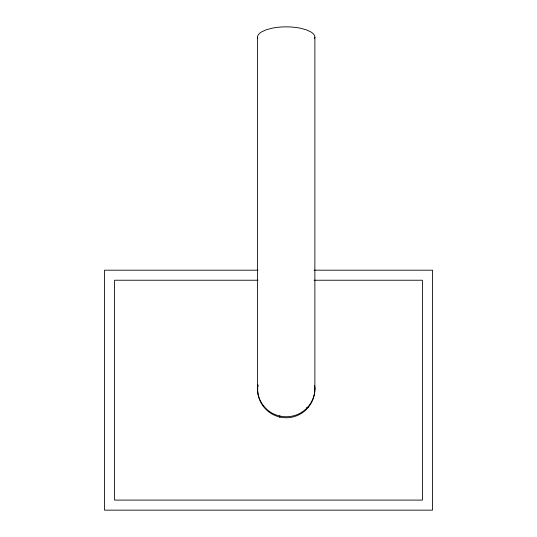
<?xml version="1.0" encoding="UTF-8"?>
<svg xmlns="http://www.w3.org/2000/svg" width="537" height="537" viewBox="0 0 537 537"><rect width="100%" height="100%" fill="white"/><g stroke="black" fill="none" stroke-linecap="round" stroke-linejoin="round"><path stroke-width="0.81" d="M314.87 37.207L314.87 389.083C314.702 398.951 309.05 408.12 300.539 413.034A29.105 28.589 0 0 1 271.87 413.027C262.311 407.543 255.907 396.165 258.075 385.11M258.015 270.185L104.5 270.185L104.5 510.15L432.5 510.15L432.5 270.185L314.219 270.185M258.015 280.233L114.556 280.233L114.556 500.095L422.444 500.095L422.444 280.233L314.219 280.233M306.607 407.361L308.285 407.361M314.44 385.902L314.87 389.083M279.757 415.705L279.757 417.377M257.532 37.207L257.532 389.083M314.628 38.557A27.736 10.203 0 0 0 311.03 32.025L306.473 29.884L300.539 28.239A29.105 10.706 0 0 0 271.87 28.239L265.929 29.884L261.371 32.025A27.736 10.203 0 0 0 257.773 38.557M314.682 385.754A28.669 28.669 0 0 1 285.785 417.752A28.669 28.669 0 0 1 257.834 384.928"/></g></svg>
